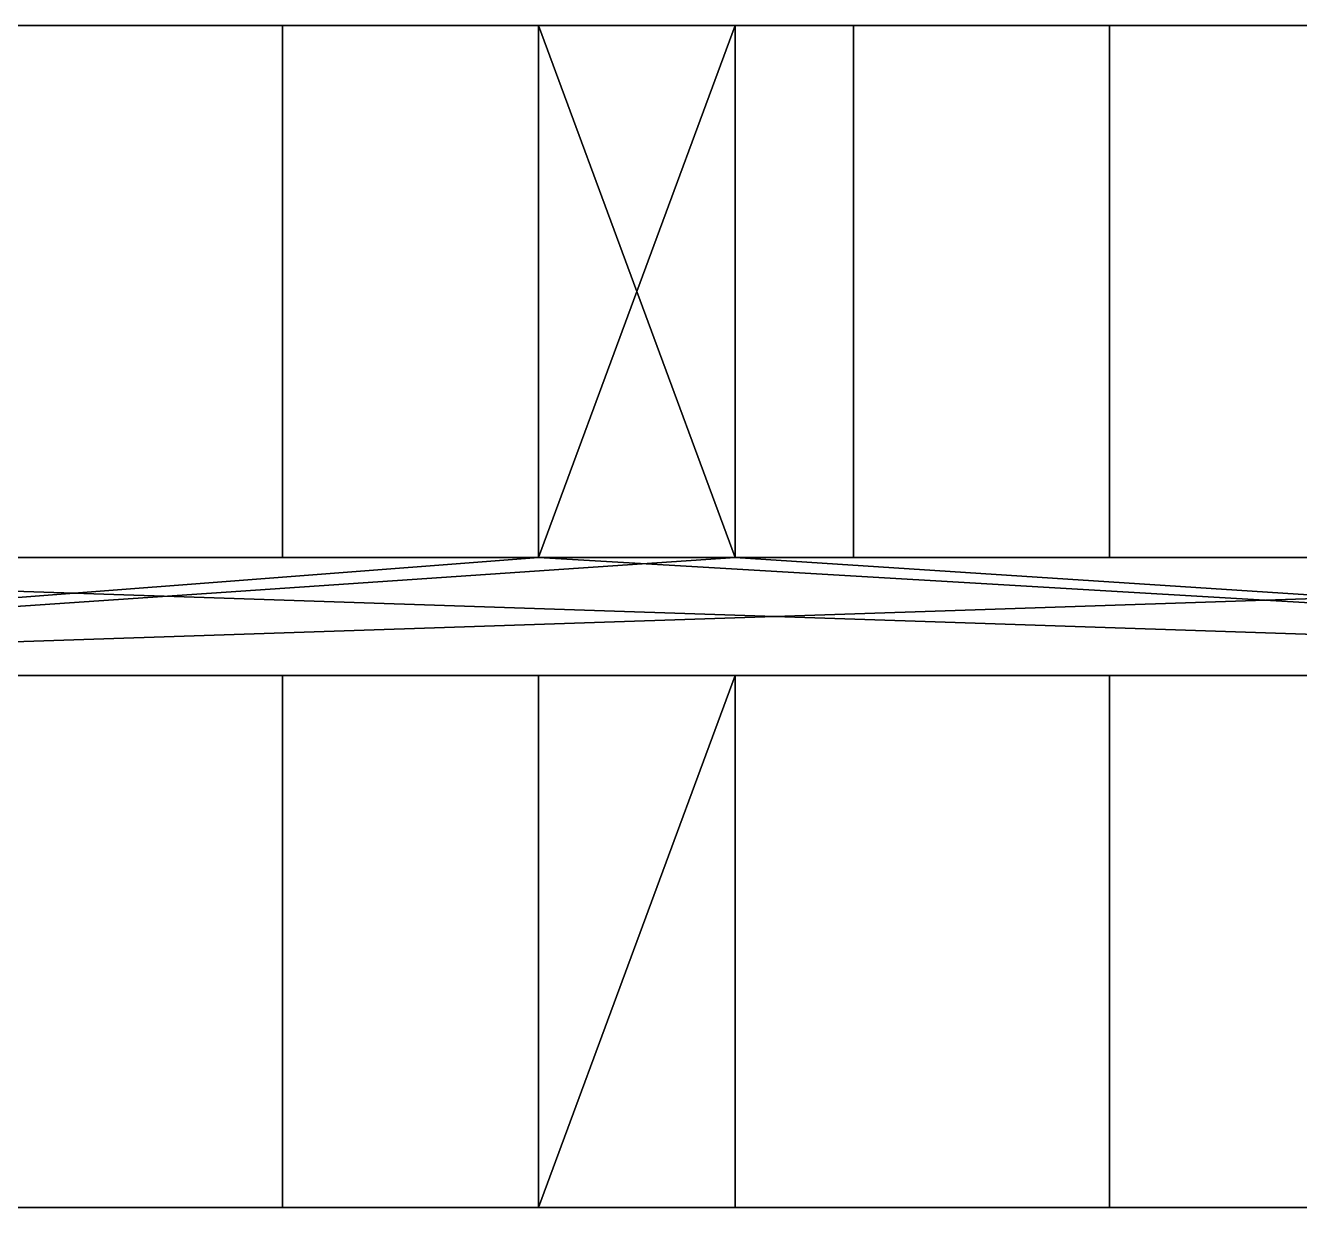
# Model space of a CAD drawing. Header units: metres. Extents: x -23.1 to 54.9, y -1.1 to 18.3.
# Drawn here: x 15.88 to 35.6, y 0.05 to 18.34 of the extents above; entities that cross this region are included whole.
import ezdxf

# ---------------------------------------------------------------- set-up
doc = ezdxf.new("R2010")
doc.units = ezdxf.units.M

msp = doc.modelspace()

# ---------------------------------------------------------------- linework, layer by layer
at = {"layer": 'CORRIDORFLR1', "color": 43}
for points in [[(23.8231, 18.3374, 3.3528), (23.8231, 18.3374), (23.8231, 10.1078), (23.8231, 10.1078, 3.3528)], [(26.8711, 18.3374, 3.3528), (26.8711, 18.3374), (23.8231, 18.3374), (23.8231, 18.3374, 3.3528)], [(26.8711, 10.1078, 3.3528), (26.8711, 10.1078), (26.8711, 18.3374), (26.8711, 18.3374, 3.3528)], [(19.8607, 10.1078, 3.3528), (19.8607, 10.1078), (4.0111, 10.1078), (4.0111, 10.1078, 3.3528)], [(23.8231, 10.1078, 3.3528), (23.8231, 10.1078), (19.8607, 10.1078), (19.8607, 10.1078, 3.3528)], [(28.6999, 10.1078, 3.3528), (28.6999, 10.1078), (26.8711, 10.1078), (26.8711, 10.1078, 3.3528)], [(40.5871, 10.1078, 3.3528), (40.5871, 10.1078), (28.6999, 10.1078), (28.6999, 10.1078, 3.3528)], [(0.0487, 8.279, 3.3528), (0.0487, 8.279), (19.8607, 8.279), (19.8607, 8.279, 3.3528)], [(19.8607, 8.279, 3.3528), (19.8607, 8.279), (23.8231, 8.279), (23.8231, 8.279, 3.3528)], [(23.8231, 8.279, 3.3528), (23.8231, 8.279), (23.8231, 0.0488), (23.8231, 0.0488, 3.3528)], [(26.8711, 0.0488, 3.3528), (26.8711, 0.0488), (26.8711, 8.279), (26.8711, 8.279, 3.3528)], [(26.8711, 8.279, 3.3528), (26.8711, 8.279), (36.6247, 8.279), (36.6247, 8.279, 3.3528)], [(23.8231, 0.0488, 3.3528), (23.8231, 0.0488), (26.8711, 0.0488), (26.8711, 0.0488, 3.3528)]]:
    msp.add_3dface(points, dxfattribs=at)
at = {"layer": 'CORRIDORFLR1', "color": 8}
for points in [[(23.8231, 10.1078), (23.8231, 18.3374), (26.8711, 18.3374)], [(23.8231, 10.1078), (26.8711, 18.3374), (26.8711, 10.1078)], [(54.9133, 8.279), (0.0487, 8.279), (0.0487, 10.1078)], [(54.9133, 8.279), (0.0487, 10.1078), (23.8231, 10.1078)], [(26.8711, 10.1078), (54.9133, 8.279), (23.8231, 10.1078)], [(26.8711, 10.1078), (54.9133, 10.1078), (54.9133, 8.279)], [(54.9133, 8.279), (23.8231, 8.279), (0.0487, 8.279)], [(26.8711, 8.279), (26.8711, 0.0488), (23.8231, 0.0488)], [(26.8711, 8.279), (23.8231, 0.0488), (23.8231, 8.279)], [(54.9133, 8.279), (26.8711, 8.279), (23.8231, 8.279)]]:
    msp.add_3dface(points, dxfattribs=at)
at = {"layer": 'CORRIDORFLR1', "color": 15}
for points in [[(26.8711, 10.1078, 3.3528), (26.8711, 18.3374, 3.3528), (23.8231, 18.3374, 3.3528)], [(26.8711, 10.1078, 3.3528), (23.8231, 18.3374, 3.3528), (23.8231, 10.1078, 3.3528)], [(0.0487, 8.279, 3.3528), (54.9133, 8.279, 3.3528), (54.9133, 10.1078, 3.3528)], [(0.0487, 8.279, 3.3528), (54.9133, 10.1078, 3.3528), (26.8711, 10.1078, 3.3528)], [(0.0487, 8.279, 3.3528), (26.8711, 10.1078, 3.3528), (23.8231, 10.1078, 3.3528)], [(0.0487, 8.279, 3.3528), (23.8231, 10.1078, 3.3528), (0.0487, 10.1078, 3.3528)], [(23.8231, 0.0488, 3.3528), (26.8711, 0.0488, 3.3528), (26.8711, 8.279, 3.3528), (23.8231, 8.279, 3.3528)]]:
    msp.add_3dface(points, dxfattribs=at)
at = {"layer": 'CORRIDORFLR1', "color": 143}
msp.add_3dface([(24.777, 0.0488, 2.5508), (24.777, 0.0488, 0.1924), (25.917, 0.0488, 0.1924), (25.917, 0.0488, 2.5508)], dxfattribs=at)
at = {"layer": 'CORRIDORFLR2', "color": 43}
for points in [[(23.8231, 18.3374, 6.096), (23.8231, 18.3374, 3.3528), (23.8231, 10.1078, 3.3528), (23.8231, 10.1078, 6.096)], [(26.8711, 18.3374, 6.096), (26.8711, 18.3374, 3.3528), (23.8231, 18.3374, 3.3528), (23.8231, 18.3374, 6.096)], [(26.8711, 10.1078, 6.096), (26.8711, 10.1078, 3.3528), (26.8711, 18.3374, 3.3528), (26.8711, 18.3374, 6.096)], [(23.8231, 10.1078, 6.096), (23.8231, 10.1078, 3.3528), (7.9735, 10.1078, 3.3528), (7.9735, 10.1078, 6.096)], [(28.6999, 10.1078, 6.096), (28.6999, 10.1078, 3.3528), (26.8711, 10.1078, 3.3528), (26.8711, 10.1078, 6.096)], [(32.6623, 10.1078, 6.096), (32.6623, 10.1078, 3.3528), (28.6999, 10.1078, 3.3528), (28.6999, 10.1078, 6.096)], [(48.5119, 10.1078, 6.096), (48.5119, 10.1078, 3.3528), (32.6623, 10.1078, 3.3528), (32.6623, 10.1078, 6.096)], [(4.0111, 8.279, 6.096), (4.0111, 8.279, 3.3528), (19.8607, 8.279, 3.3528), (19.8607, 8.279, 6.096)], [(19.8607, 8.279, 6.096), (19.8607, 8.279, 3.3528), (32.6623, 8.279, 3.3528), (32.6623, 8.279, 6.096)], [(32.6623, 8.279, 6.096), (32.6623, 8.279, 3.3528), (48.5119, 8.279, 3.3528), (48.5119, 8.279, 6.096)]]:
    msp.add_3dface(points, dxfattribs=at)
at = {"layer": 'CORRIDORFLR2', "color": 8}
for points in [[(23.8231, 10.1078, 3.3528), (23.8231, 18.3374, 3.3528), (26.8711, 18.3374, 3.3528)], [(23.8231, 10.1078, 3.3528), (26.8711, 18.3374, 3.3528), (26.8711, 10.1078, 3.3528)], [(54.9133, 8.279, 3.3528), (0.0487, 8.279, 3.3528), (0.0487, 10.1078, 3.3528)], [(54.9133, 8.279, 3.3528), (0.0487, 10.1078, 3.3528), (23.8231, 10.1078, 3.3528)], [(26.8711, 10.1078, 3.3528), (54.9133, 8.279, 3.3528), (23.8231, 10.1078, 3.3528)], [(26.8711, 10.1078, 3.3528), (54.9133, 10.1078, 3.3528), (54.9133, 8.279, 3.3528)]]:
    msp.add_3dface(points, dxfattribs=at)
at = {"layer": 'CORRIDORFLR2', "color": 15}
for points in [[(26.8711, 10.1078, 6.096), (26.8711, 18.3374, 6.096), (23.8231, 18.3374, 6.096)], [(26.8711, 10.1078, 6.096), (23.8231, 18.3374, 6.096), (23.8231, 10.1078, 6.096)], [(0.0487, 8.279, 6.096), (54.9133, 8.279, 6.096), (54.9133, 10.1078, 6.096)], [(0.0487, 8.279, 6.096), (54.9133, 10.1078, 6.096), (26.8711, 10.1078, 6.096)], [(0.0487, 8.279, 6.096), (26.8711, 10.1078, 6.096), (23.8231, 10.1078, 6.096)], [(0.0487, 8.279, 6.096), (23.8231, 10.1078, 6.096), (0.0487, 10.1078, 6.096)]]:
    msp.add_3dface(points, dxfattribs=at)
at = {"layer": 'CORRIDORFLR3', "color": 43}
for points in [[(23.8231, 18.3374, 8.8392), (23.8231, 18.3374, 6.096), (23.8231, 10.1078, 6.096), (23.8231, 10.1078, 8.8392)], [(26.8711, 18.3374, 8.8392), (26.8711, 18.3374, 6.096), (23.8231, 18.3374, 6.096), (23.8231, 18.3374, 8.8392)], [(26.8711, 10.1078, 8.8392), (26.8711, 10.1078, 6.096), (26.8711, 18.3374, 6.096), (26.8711, 18.3374, 8.8392)], [(23.8231, 10.1078, 8.8392), (23.8231, 10.1078, 6.096), (7.9735, 10.1078, 6.096), (7.9735, 10.1078, 8.8392)], [(28.6999, 10.1078, 8.8392), (28.6999, 10.1078, 6.096), (26.8711, 10.1078, 6.096), (26.8711, 10.1078, 8.8392)], [(32.6623, 10.1078, 8.8392), (32.6623, 10.1078, 6.096), (28.6999, 10.1078, 6.096), (28.6999, 10.1078, 8.8392)], [(48.5119, 10.1078, 8.8392), (48.5119, 10.1078, 6.096), (32.6623, 10.1078, 6.096), (32.6623, 10.1078, 8.8392)], [(4.0111, 8.279, 8.8392), (4.0111, 8.279, 6.096), (19.8607, 8.279, 6.096), (19.8607, 8.279, 8.8392)], [(19.8607, 8.279, 8.8392), (19.8607, 8.279, 6.096), (32.6623, 8.279, 6.096), (32.6623, 8.279, 8.8392)], [(32.6623, 8.279, 8.8392), (32.6623, 8.279, 6.096), (48.5119, 8.279, 6.096), (48.5119, 8.279, 8.8392)]]:
    msp.add_3dface(points, dxfattribs=at)
at = {"layer": 'CORRIDORFLR3', "color": 8}
for points in [[(23.8231, 10.1078, 6.096), (23.8231, 18.3374, 6.096), (26.8711, 18.3374, 6.096)], [(23.8231, 10.1078, 6.096), (26.8711, 18.3374, 6.096), (26.8711, 10.1078, 6.096)], [(54.9133, 8.279, 6.096), (0.0487, 8.279, 6.096), (0.0487, 10.1078, 6.096)], [(54.9133, 8.279, 6.096), (0.0487, 10.1078, 6.096), (23.8231, 10.1078, 6.096)], [(26.8711, 10.1078, 6.096), (54.9133, 8.279, 6.096), (23.8231, 10.1078, 6.096)], [(26.8711, 10.1078, 6.096), (54.9133, 10.1078, 6.096), (54.9133, 8.279, 6.096)]]:
    msp.add_3dface(points, dxfattribs=at)
at = {"layer": 'CORRIDORFLR3', "color": 15}
for points in [[(26.8711, 10.1078, 8.8392), (26.8711, 18.3374, 8.8392), (23.8231, 18.3374, 8.8392)], [(26.8711, 10.1078, 8.8392), (23.8231, 18.3374, 8.8392), (23.8231, 10.1078, 8.8392)], [(0.0487, 8.279, 8.8392), (54.9133, 8.279, 8.8392), (54.9133, 10.1078, 8.8392)], [(0.0487, 8.279, 8.8392), (54.9133, 10.1078, 8.8392), (26.8711, 10.1078, 8.8392)], [(0.0487, 8.279, 8.8392), (26.8711, 10.1078, 8.8392), (23.8231, 10.1078, 8.8392)], [(0.0487, 8.279, 8.8392), (23.8231, 10.1078, 8.8392), (0.0487, 10.1078, 8.8392)]]:
    msp.add_3dface(points, dxfattribs=at)
at = {"layer": 'CORRIDORFLR4', "color": 43}
for points in [[(23.8231, 18.3374, 11.5824), (23.8231, 18.3374, 8.8392), (23.8231, 10.1078, 8.8392), (23.8231, 10.1078, 11.5824)], [(26.8711, 18.3374, 11.5824), (26.8711, 18.3374, 8.8392), (23.8231, 18.3374, 8.8392), (23.8231, 18.3374, 11.5824)], [(26.8711, 10.1078, 11.5824), (26.8711, 10.1078, 8.8392), (26.8711, 18.3374, 8.8392), (26.8711, 18.3374, 11.5824)], [(23.8231, 10.1078, 11.5824), (23.8231, 10.1078, 8.8392), (7.9735, 10.1078, 8.8392), (7.9735, 10.1078, 11.5824)], [(28.6999, 10.1078, 11.5824), (28.6999, 10.1078, 8.8392), (26.8711, 10.1078, 8.8392), (26.8711, 10.1078, 11.5824)], [(32.6623, 10.1078, 11.5824), (32.6623, 10.1078, 8.8392), (28.6999, 10.1078, 8.8392), (28.6999, 10.1078, 11.5824)], [(48.5119, 10.1078, 11.5824), (48.5119, 10.1078, 8.8392), (32.6623, 10.1078, 8.8392), (32.6623, 10.1078, 11.5824)], [(4.0111, 8.279, 11.5824), (4.0111, 8.279, 8.8392), (19.8607, 8.279, 8.8392), (19.8607, 8.279, 11.5824)], [(19.8607, 8.279, 11.5824), (19.8607, 8.279, 8.8392), (32.6623, 8.279, 8.8392), (32.6623, 8.279, 11.5824)], [(32.6623, 8.279, 11.5824), (32.6623, 8.279, 8.8392), (48.5119, 8.279, 8.8392), (48.5119, 8.279, 11.5824)]]:
    msp.add_3dface(points, dxfattribs=at)
at = {"layer": 'CORRIDORFLR4', "color": 8}
for points in [[(23.8231, 10.1078, 8.8392), (23.8231, 18.3374, 8.8392), (26.8711, 18.3374, 8.8392)], [(23.8231, 10.1078, 8.8392), (26.8711, 18.3374, 8.8392), (26.8711, 10.1078, 8.8392)], [(54.9133, 8.279, 8.8392), (0.0487, 8.279, 8.8392), (0.0487, 10.1078, 8.8392)], [(54.9133, 8.279, 8.8392), (0.0487, 10.1078, 8.8392), (23.8231, 10.1078, 8.8392)], [(26.8711, 10.1078, 8.8392), (54.9133, 8.279, 8.8392), (23.8231, 10.1078, 8.8392)], [(26.8711, 10.1078, 8.8392), (54.9133, 10.1078, 8.8392), (54.9133, 8.279, 8.8392)]]:
    msp.add_3dface(points, dxfattribs=at)
at = {"layer": 'CORRIDORFLR4', "color": 15}
for points in [[(26.8711, 10.1078, 11.5824), (26.8711, 18.3374, 11.5824), (23.8231, 18.3374, 11.5824)], [(26.8711, 10.1078, 11.5824), (23.8231, 18.3374, 11.5824), (23.8231, 10.1078, 11.5824)], [(0.0487, 8.279, 11.5824), (54.9133, 8.279, 11.5824), (54.9133, 10.1078, 11.5824)], [(0.0487, 8.279, 11.5824), (54.9133, 10.1078, 11.5824), (26.8711, 10.1078, 11.5824)], [(0.0487, 8.279, 11.5824), (26.8711, 10.1078, 11.5824), (23.8231, 10.1078, 11.5824)], [(0.0487, 8.279, 11.5824), (23.8231, 10.1078, 11.5824), (0.0487, 10.1078, 11.5824)]]:
    msp.add_3dface(points, dxfattribs=at)
at = {"layer": 'ELEVATORCOREFLR1', "color": 43}
for points in [[(26.8711, 18.3374, 3.3528), (26.8711, 18.3374), (26.8711, 10.1078), (26.8711, 10.1078, 3.3528)], [(28.6999, 18.3374, 3.3528), (28.6999, 18.3374), (26.8711, 18.3374), (26.8711, 18.3374, 3.3528)], [(28.6999, 10.1078, 3.3528), (28.6999, 10.1078), (28.6999, 18.3374), (28.6999, 18.3374, 3.3528)], [(26.8711, 10.1078, 3.3528), (26.8711, 10.1078), (28.6999, 10.1078), (28.6999, 10.1078, 3.3528)]]:
    msp.add_3dface(points, dxfattribs=at)
at = {"layer": 'ELEVATORCOREFLR1', "color": 8}
msp.add_3dface([(28.6999, 10.1078), (26.8711, 10.1078), (26.8711, 18.3374), (28.6999, 18.3374)], dxfattribs=at)
at = {"layer": 'ELEVATORCOREFLR1', "color": 15}
msp.add_3dface([(26.8711, 10.1078, 3.3528), (28.6999, 10.1078, 3.3528), (28.6999, 18.3374, 3.3528), (26.8711, 18.3374, 3.3528)], dxfattribs=at)
at = {"layer": 'ELEVATORCOREFLR2', "color": 43}
for points in [[(26.8711, 18.3374, 6.096), (26.8711, 18.3374, 3.3528), (26.8711, 10.1078, 3.3528), (26.8711, 10.1078, 6.096)], [(28.6999, 18.3374, 6.096), (28.6999, 18.3374, 3.3528), (26.8711, 18.3374, 3.3528), (26.8711, 18.3374, 6.096)], [(28.6999, 10.1078, 6.096), (28.6999, 10.1078, 3.3528), (28.6999, 18.3374, 3.3528), (28.6999, 18.3374, 6.096)], [(26.8711, 10.1078, 6.096), (26.8711, 10.1078, 3.3528), (28.6999, 10.1078, 3.3528), (28.6999, 10.1078, 6.096)]]:
    msp.add_3dface(points, dxfattribs=at)
at = {"layer": 'ELEVATORCOREFLR2', "color": 8}
msp.add_3dface([(28.6999, 10.1078, 3.3528), (26.8711, 10.1078, 3.3528), (26.8711, 18.3374, 3.3528), (28.6999, 18.3374, 3.3528)], dxfattribs=at)
at = {"layer": 'ELEVATORCOREFLR2', "color": 15}
msp.add_3dface([(26.8711, 10.1078, 6.096), (28.6999, 10.1078, 6.096), (28.6999, 18.3374, 6.096), (26.8711, 18.3374, 6.096)], dxfattribs=at)
at = {"layer": 'ELEVATORCOREFLR3', "color": 43}
for points in [[(26.8711, 18.3374, 8.8392), (26.8711, 18.3374, 6.096), (26.8711, 10.1078, 6.096), (26.8711, 10.1078, 8.8392)], [(28.6999, 18.3374, 8.8392), (28.6999, 18.3374, 6.096), (26.8711, 18.3374, 6.096), (26.8711, 18.3374, 8.8392)], [(28.6999, 10.1078, 8.8392), (28.6999, 10.1078, 6.096), (28.6999, 18.3374, 6.096), (28.6999, 18.3374, 8.8392)], [(26.8711, 10.1078, 8.8392), (26.8711, 10.1078, 6.096), (28.6999, 10.1078, 6.096), (28.6999, 10.1078, 8.8392)]]:
    msp.add_3dface(points, dxfattribs=at)
at = {"layer": 'ELEVATORCOREFLR3', "color": 8}
msp.add_3dface([(28.6999, 10.1078, 6.096), (26.8711, 10.1078, 6.096), (26.8711, 18.3374, 6.096), (28.6999, 18.3374, 6.096)], dxfattribs=at)
at = {"layer": 'ELEVATORCOREFLR3', "color": 15}
msp.add_3dface([(26.8711, 10.1078, 8.8392), (28.6999, 10.1078, 8.8392), (28.6999, 18.3374, 8.8392), (26.8711, 18.3374, 8.8392)], dxfattribs=at)
at = {"layer": 'ELEVATORCOREFLR4', "color": 43}
for points in [[(26.8711, 18.3374, 11.5824), (26.8711, 18.3374, 8.8392), (26.8711, 10.1078, 8.8392), (26.8711, 10.1078, 11.5824)], [(28.6999, 18.3374, 11.5824), (28.6999, 18.3374, 8.8392), (26.8711, 18.3374, 8.8392), (26.8711, 18.3374, 11.5824)], [(28.6999, 10.1078, 11.5824), (28.6999, 10.1078, 8.8392), (28.6999, 18.3374, 8.8392), (28.6999, 18.3374, 11.5824)], [(26.8711, 10.1078, 11.5824), (26.8711, 10.1078, 8.8392), (28.6999, 10.1078, 8.8392), (28.6999, 10.1078, 11.5824)]]:
    msp.add_3dface(points, dxfattribs=at)
at = {"layer": 'ELEVATORCOREFLR4', "color": 8}
msp.add_3dface([(28.6999, 10.1078, 8.8392), (26.8711, 10.1078, 8.8392), (26.8711, 18.3374, 8.8392), (28.6999, 18.3374, 8.8392)], dxfattribs=at)
at = {"layer": 'ELEVATORCOREFLR4', "color": 15}
msp.add_3dface([(26.8711, 10.1078, 11.5824), (28.6999, 10.1078, 11.5824), (28.6999, 18.3374, 11.5824), (26.8711, 18.3374, 11.5824)], dxfattribs=at)
at = {"layer": 'EXERCISECENTERFLR1', "color": 43}
for points in [[(19.8607, 18.3374, 3.3528), (19.8607, 18.3374), (19.8607, 10.1078), (19.8607, 10.1078, 3.3528)], [(23.8231, 18.3374, 3.3528), (23.8231, 18.3374), (19.8607, 18.3374), (19.8607, 18.3374, 3.3528)], [(23.8231, 10.1078, 3.3528), (23.8231, 10.1078), (23.8231, 18.3374), (23.8231, 18.3374, 3.3528)], [(19.8607, 10.1078, 3.3528), (19.8607, 10.1078), (23.8231, 10.1078), (23.8231, 10.1078, 3.3528)]]:
    msp.add_3dface(points, dxfattribs=at)
at = {"layer": 'EXERCISECENTERFLR1', "color": 8}
msp.add_3dface([(23.8231, 10.1078), (19.8607, 10.1078), (19.8607, 18.3374), (23.8231, 18.3374)], dxfattribs=at)
at = {"layer": 'EXERCISECENTERFLR1', "color": 15}
msp.add_3dface([(19.8607, 10.1078, 3.3528), (23.8231, 10.1078, 3.3528), (23.8231, 18.3374, 3.3528), (19.8607, 18.3374, 3.3528)], dxfattribs=at)
at = {"layer": 'EXERCISECENTERFLR1', "color": 143}
msp.add_3dface([(22.412, 18.3374, 2.3984), (22.412, 18.3374, 0.9544), (21.272, 18.3374, 0.9544), (21.272, 18.3374, 2.3984)], dxfattribs=at)
at = {"layer": 'FRONTLOUNGEFLR1', "color": 43}
for points in [[(19.8607, 8.279, 3.3528), (19.8607, 8.279), (0.0487, 8.279), (0.0487, 8.279, 3.3528)], [(19.8607, 0.0488, 3.3528), (19.8607, 0.0488), (19.8607, 8.279), (19.8607, 8.279, 3.3528)], [(0.0487, 0.0488, 3.3528), (0.0487, 0.0488), (19.8607, 0.0488), (19.8607, 0.0488, 3.3528)]]:
    msp.add_3dface(points, dxfattribs=at)
at = {"layer": 'FRONTLOUNGEFLR1', "color": 8}
msp.add_3dface([(19.8607, 0.0488), (0.0487, 0.0488), (0.0487, 8.279), (19.8607, 8.279)], dxfattribs=at)
at = {"layer": 'FRONTLOUNGEFLR1', "color": 15}
msp.add_3dface([(4.0111, 0.0488, 3.3528), (19.8607, 0.0488, 3.3528), (19.8607, 8.279, 3.3528), (4.0111, 8.279, 3.3528)], dxfattribs=at)
at = {"layer": 'FRONTLOUNGEFLR1', "color": 143}
msp.add_3dface([(16.853, 0.0488, 2.3984), (16.853, 0.0488, 0.9544), (18.906, 0.0488, 0.9544), (18.906, 0.0488, 2.3984)], dxfattribs=at)
at = {"layer": 'FRONTOFFICEFLR1', "color": 43}
for points in [[(19.8607, 18.3374, 3.3528), (19.8607, 18.3374), (4.0111, 18.3374), (4.0111, 18.3374, 3.3528)], [(19.8607, 10.1078, 3.3528), (19.8607, 10.1078), (19.8607, 18.3374), (19.8607, 18.3374, 3.3528)], [(4.0111, 10.1078, 3.3528), (4.0111, 10.1078), (19.8607, 10.1078), (19.8607, 10.1078, 3.3528)]]:
    msp.add_3dface(points, dxfattribs=at)
at = {"layer": 'FRONTOFFICEFLR1', "color": 8}
msp.add_3dface([(19.8607, 10.1078), (4.0111, 10.1078), (4.0111, 18.3374), (19.8607, 18.3374)], dxfattribs=at)
at = {"layer": 'FRONTOFFICEFLR1', "color": 15}
msp.add_3dface([(7.9735, 10.1078, 3.3528), (19.8607, 10.1078, 3.3528), (19.8607, 18.3374, 3.3528), (7.9735, 18.3374, 3.3528)], dxfattribs=at)
at = {"layer": 'FRONTOFFICEFLR1', "color": 143}
msp.add_3dface([(18.449, 18.3374, 2.3984), (18.449, 18.3374, 0.9544), (17.31, 18.3374, 0.9544), (17.31, 18.3374, 2.3984)], dxfattribs=at)
at = {"layer": 'GUESTROOM202_205', "color": 43}
for points in [[(19.8607, 8.279, 6.096), (19.8607, 8.279, 3.3528), (4.0111, 8.279, 3.3528), (4.0111, 8.279, 6.096)], [(19.8607, 0.0488, 6.096), (19.8607, 0.0488, 3.3528), (19.8607, 8.279, 3.3528), (19.8607, 8.279, 6.096)], [(4.0111, 0.0488, 6.096), (4.0111, 0.0488, 3.3528), (19.8607, 0.0488, 3.3528), (19.8607, 0.0488, 6.096)]]:
    msp.add_3dface(points, dxfattribs=at)
at = {"layer": 'GUESTROOM202_205', "color": 8}
msp.add_3dface([(19.8607, 0.0488, 3.3528), (4.0111, 0.0488, 3.3528), (4.0111, 8.279, 3.3528), (19.8607, 8.279, 3.3528)], dxfattribs=at)
at = {"layer": 'GUESTROOM202_205', "color": 15}
msp.add_3dface([(4.0111, 0.0488, 6.096), (19.8607, 0.0488, 6.096), (19.8607, 8.279, 6.096), (4.0111, 8.279, 6.096)], dxfattribs=at)
at = {"layer": 'GUESTROOM202_205', "color": 143}
msp.add_3dface([(17.31, 0.0488, 5.4464), (17.31, 0.0488, 4.0024), (18.449, 0.0488, 4.0024), (18.449, 0.0488, 5.4464)], dxfattribs=at)
at = {"layer": 'GUESTROOM206_208', "color": 43}
for points in [[(32.6623, 8.279, 6.096), (32.6623, 8.279, 3.3528), (19.8607, 8.279, 3.3528), (19.8607, 8.279, 6.096)], [(19.8607, 8.279, 6.096), (19.8607, 8.279, 3.3528), (19.8607, 0.0488, 3.3528), (19.8607, 0.0488, 6.096)], [(32.6623, 0.0488, 6.096), (32.6623, 0.0488, 3.3528), (32.6623, 8.279, 3.3528), (32.6623, 8.279, 6.096)], [(19.8607, 0.0488, 6.096), (19.8607, 0.0488, 3.3528), (32.6623, 0.0488, 3.3528), (32.6623, 0.0488, 6.096)]]:
    msp.add_3dface(points, dxfattribs=at)
at = {"layer": 'GUESTROOM206_208', "color": 8}
for points in [[(23.8231, 0.0488, 3.3528), (19.8607, 0.0488, 3.3528), (19.8607, 8.279, 3.3528), (23.8231, 8.279, 3.3528)], [(26.8711, 0.0488, 3.3528), (23.8231, 0.0488, 3.3528), (23.8231, 8.279, 3.3528), (26.8711, 8.279, 3.3528)], [(32.6623, 0.0488, 3.3528), (26.8711, 0.0488, 3.3528), (26.8711, 8.279, 3.3528), (32.6623, 8.279, 3.3528)]]:
    msp.add_3dface(points, dxfattribs=at)
at = {"layer": 'GUESTROOM206_208', "color": 15}
msp.add_3dface([(19.8607, 0.0488, 6.096), (32.6623, 0.0488, 6.096), (32.6623, 8.279, 6.096), (19.8607, 8.279, 6.096)], dxfattribs=at)
at = {"layer": 'GUESTROOM206_208', "color": 143}
for points in [[(21.272, 0.0488, 5.4464), (21.272, 0.0488, 4.0024), (22.412, 0.0488, 4.0024), (22.412, 0.0488, 5.4464)], [(25.082, 0.0488, 5.4464), (25.082, 0.0488, 4.0024), (27.441, 0.0488, 4.0024), (27.441, 0.0488, 5.4464)], [(30.111, 0.0488, 5.4464), (30.111, 0.0488, 4.0024), (31.251, 0.0488, 4.0024), (31.251, 0.0488, 5.4464)]]:
    msp.add_3dface(points, dxfattribs=at)
at = {"layer": 'GUESTROOM209_212', "color": 43}
for points in [[(48.5119, 8.279, 6.096), (48.5119, 8.279, 3.3528), (32.6623, 8.279, 3.3528), (32.6623, 8.279, 6.096)], [(32.6623, 8.279, 6.096), (32.6623, 8.279, 3.3528), (32.6623, 0.0488, 3.3528), (32.6623, 0.0488, 6.096)], [(32.6623, 0.0488, 6.096), (32.6623, 0.0488, 3.3528), (48.5119, 0.0488, 3.3528), (48.5119, 0.0488, 6.096)]]:
    msp.add_3dface(points, dxfattribs=at)
at = {"layer": 'GUESTROOM209_212', "color": 8}
msp.add_3dface([(36.6247, 0.0488, 3.3528), (32.6623, 0.0488, 3.3528), (32.6623, 8.279, 3.3528), (36.6247, 8.279, 3.3528)], dxfattribs=at)
at = {"layer": 'GUESTROOM209_212', "color": 15}
msp.add_3dface([(32.6623, 0.0488, 6.096), (48.5119, 0.0488, 6.096), (48.5119, 8.279, 6.096), (32.6623, 8.279, 6.096)], dxfattribs=at)
at = {"layer": 'GUESTROOM209_212', "color": 143}
msp.add_3dface([(34.074, 0.0488, 5.4464), (34.074, 0.0488, 4.0024), (35.213, 0.0488, 4.0024), (35.213, 0.0488, 5.4464)], dxfattribs=at)
at = {"layer": 'GUESTROOM215_218', "color": 43}
for points in [[(32.6623, 18.3374, 6.096), (32.6623, 18.3374, 3.3528), (32.6623, 10.1078, 3.3528), (32.6623, 10.1078, 6.096)], [(48.5119, 18.3374, 6.096), (48.5119, 18.3374, 3.3528), (32.6623, 18.3374, 3.3528), (32.6623, 18.3374, 6.096)], [(32.6623, 10.1078, 6.096), (32.6623, 10.1078, 3.3528), (48.5119, 10.1078, 3.3528), (48.5119, 10.1078, 6.096)]]:
    msp.add_3dface(points, dxfattribs=at)
at = {"layer": 'GUESTROOM215_218', "color": 8}
msp.add_3dface([(40.5871, 10.1078, 3.3528), (32.6623, 10.1078, 3.3528), (32.6623, 18.3374, 3.3528), (40.5871, 18.3374, 3.3528)], dxfattribs=at)
at = {"layer": 'GUESTROOM215_218', "color": 15}
msp.add_3dface([(32.6623, 10.1078, 6.096), (48.5119, 10.1078, 6.096), (48.5119, 18.3374, 6.096), (32.6623, 18.3374, 6.096)], dxfattribs=at)
at = {"layer": 'GUESTROOM215_218', "color": 143}
msp.add_3dface([(35.213, 18.3374, 5.4464), (35.213, 18.3374, 4.0024), (34.074, 18.3374, 4.0024), (34.074, 18.3374, 5.4464)], dxfattribs=at)
at = {"layer": 'GUESTROOM219', "color": 43}
for points in [[(28.6999, 18.3374, 6.096), (28.6999, 18.3374, 3.3528), (28.6999, 10.1078, 3.3528), (28.6999, 10.1078, 6.096)], [(32.6623, 18.3374, 6.096), (32.6623, 18.3374, 3.3528), (28.6999, 18.3374, 3.3528), (28.6999, 18.3374, 6.096)], [(32.6623, 10.1078, 6.096), (32.6623, 10.1078, 3.3528), (32.6623, 18.3374, 3.3528), (32.6623, 18.3374, 6.096)], [(28.6999, 10.1078, 6.096), (28.6999, 10.1078, 3.3528), (32.6623, 10.1078, 3.3528), (32.6623, 10.1078, 6.096)]]:
    msp.add_3dface(points, dxfattribs=at)
at = {"layer": 'GUESTROOM219', "color": 8}
msp.add_3dface([(32.6623, 10.1078, 3.3528), (28.6999, 10.1078, 3.3528), (28.6999, 18.3374, 3.3528), (32.6623, 18.3374, 3.3528)], dxfattribs=at)
at = {"layer": 'GUESTROOM219', "color": 15}
msp.add_3dface([(28.6999, 10.1078, 6.096), (32.6623, 10.1078, 6.096), (32.6623, 18.3374, 6.096), (28.6999, 18.3374, 6.096)], dxfattribs=at)
at = {"layer": 'GUESTROOM219', "color": 143}
msp.add_3dface([(31.251, 18.3374, 5.4464), (31.251, 18.3374, 4.0024), (30.111, 18.3374, 4.0024), (30.111, 18.3374, 5.4464)], dxfattribs=at)
at = {"layer": 'GUESTROOM220_223', "color": 43}
for points in [[(23.8231, 18.3374, 6.096), (23.8231, 18.3374, 3.3528), (7.9735, 18.3374, 3.3528), (7.9735, 18.3374, 6.096)], [(23.8231, 10.1078, 6.096), (23.8231, 10.1078, 3.3528), (23.8231, 18.3374, 3.3528), (23.8231, 18.3374, 6.096)], [(7.9735, 10.1078, 6.096), (7.9735, 10.1078, 3.3528), (23.8231, 10.1078, 3.3528), (23.8231, 10.1078, 6.096)]]:
    msp.add_3dface(points, dxfattribs=at)
at = {"layer": 'GUESTROOM220_223', "color": 8}
for points in [[(19.8607, 10.1078, 3.3528), (7.9735, 10.1078, 3.3528), (7.9735, 18.3374, 3.3528), (19.8607, 18.3374, 3.3528)], [(23.8231, 10.1078, 3.3528), (19.8607, 10.1078, 3.3528), (19.8607, 18.3374, 3.3528), (23.8231, 18.3374, 3.3528)]]:
    msp.add_3dface(points, dxfattribs=at)
at = {"layer": 'GUESTROOM220_223', "color": 15}
msp.add_3dface([(7.9735, 10.1078, 6.096), (23.8231, 10.1078, 6.096), (23.8231, 18.3374, 6.096), (7.9735, 18.3374, 6.096)], dxfattribs=at)
at = {"layer": 'GUESTROOM220_223', "color": 143}
for points in [[(18.449, 18.3374, 5.4464), (18.449, 18.3374, 4.0024), (17.31, 18.3374, 4.0024), (17.31, 18.3374, 5.4464)], [(22.412, 18.3374, 5.4464), (22.412, 18.3374, 4.0024), (21.272, 18.3374, 4.0024), (21.272, 18.3374, 5.4464)]]:
    msp.add_3dface(points, dxfattribs=at)
at = {"layer": 'GUESTROOM302_305', "color": 43}
for points in [[(19.8607, 8.279, 8.8392), (19.8607, 8.279, 6.096), (4.0111, 8.279, 6.096), (4.0111, 8.279, 8.8392)], [(19.8607, 0.0488, 8.8392), (19.8607, 0.0488, 6.096), (19.8607, 8.279, 6.096), (19.8607, 8.279, 8.8392)], [(4.0111, 0.0488, 8.8392), (4.0111, 0.0488, 6.096), (19.8607, 0.0488, 6.096), (19.8607, 0.0488, 8.8392)]]:
    msp.add_3dface(points, dxfattribs=at)
at = {"layer": 'GUESTROOM302_305', "color": 8}
msp.add_3dface([(19.8607, 0.0488, 6.096), (4.0111, 0.0488, 6.096), (4.0111, 8.279, 6.096), (19.8607, 8.279, 6.096)], dxfattribs=at)
at = {"layer": 'GUESTROOM302_305', "color": 15}
msp.add_3dface([(4.0111, 0.0488, 8.8392), (19.8607, 0.0488, 8.8392), (19.8607, 8.279, 8.8392), (4.0111, 8.279, 8.8392)], dxfattribs=at)
at = {"layer": 'GUESTROOM302_305', "color": 143}
msp.add_3dface([(17.31, 0.0488, 8.1896), (17.31, 0.0488, 6.7456), (18.449, 0.0488, 6.7456), (18.449, 0.0488, 8.1896)], dxfattribs=at)
at = {"layer": 'GUESTROOM306_308', "color": 43}
for points in [[(32.6623, 8.279, 8.8392), (32.6623, 8.279, 6.096), (19.8607, 8.279, 6.096), (19.8607, 8.279, 8.8392)], [(19.8607, 8.279, 8.8392), (19.8607, 8.279, 6.096), (19.8607, 0.0488, 6.096), (19.8607, 0.0488, 8.8392)], [(32.6623, 0.0488, 8.8392), (32.6623, 0.0488, 6.096), (32.6623, 8.279, 6.096), (32.6623, 8.279, 8.8392)], [(19.8607, 0.0488, 8.8392), (19.8607, 0.0488, 6.096), (32.6623, 0.0488, 6.096), (32.6623, 0.0488, 8.8392)]]:
    msp.add_3dface(points, dxfattribs=at)
at = {"layer": 'GUESTROOM306_308', "color": 8}
msp.add_3dface([(32.6623, 0.0488, 6.096), (19.8607, 0.0488, 6.096), (19.8607, 8.279, 6.096), (32.6623, 8.279, 6.096)], dxfattribs=at)
at = {"layer": 'GUESTROOM306_308', "color": 15}
msp.add_3dface([(19.8607, 0.0488, 8.8392), (32.6623, 0.0488, 8.8392), (32.6623, 8.279, 8.8392), (19.8607, 8.279, 8.8392)], dxfattribs=at)
at = {"layer": 'GUESTROOM306_308', "color": 143}
for points in [[(21.272, 0.0488, 8.1896), (21.272, 0.0488, 6.7456), (22.412, 0.0488, 6.7456), (22.412, 0.0488, 8.1896)], [(25.082, 0.0488, 8.1896), (25.082, 0.0488, 6.7456), (27.441, 0.0488, 6.7456), (27.441, 0.0488, 8.1896)], [(30.111, 0.0488, 8.1896), (30.111, 0.0488, 6.7456), (31.251, 0.0488, 6.7456), (31.251, 0.0488, 8.1896)]]:
    msp.add_3dface(points, dxfattribs=at)
at = {"layer": 'GUESTROOM309_312', "color": 43}
for points in [[(48.5119, 8.279, 8.8392), (48.5119, 8.279, 6.096), (32.6623, 8.279, 6.096), (32.6623, 8.279, 8.8392)], [(32.6623, 8.279, 8.8392), (32.6623, 8.279, 6.096), (32.6623, 0.0488, 6.096), (32.6623, 0.0488, 8.8392)], [(32.6623, 0.0488, 8.8392), (32.6623, 0.0488, 6.096), (48.5119, 0.0488, 6.096), (48.5119, 0.0488, 8.8392)]]:
    msp.add_3dface(points, dxfattribs=at)
at = {"layer": 'GUESTROOM309_312', "color": 8}
msp.add_3dface([(48.5119, 0.0488, 6.096), (32.6623, 0.0488, 6.096), (32.6623, 8.279, 6.096), (48.5119, 8.279, 6.096)], dxfattribs=at)
at = {"layer": 'GUESTROOM309_312', "color": 15}
msp.add_3dface([(32.6623, 0.0488, 8.8392), (48.5119, 0.0488, 8.8392), (48.5119, 8.279, 8.8392), (32.6623, 8.279, 8.8392)], dxfattribs=at)
at = {"layer": 'GUESTROOM309_312', "color": 143}
msp.add_3dface([(34.074, 0.0488, 8.1896), (34.074, 0.0488, 6.7456), (35.213, 0.0488, 6.7456), (35.213, 0.0488, 8.1896)], dxfattribs=at)
at = {"layer": 'GUESTROOM315_318', "color": 43}
for points in [[(32.6623, 18.3374, 8.8392), (32.6623, 18.3374, 6.096), (32.6623, 10.1078, 6.096), (32.6623, 10.1078, 8.8392)], [(48.5119, 18.3374, 8.8392), (48.5119, 18.3374, 6.096), (32.6623, 18.3374, 6.096), (32.6623, 18.3374, 8.8392)], [(32.6623, 10.1078, 8.8392), (32.6623, 10.1078, 6.096), (48.5119, 10.1078, 6.096), (48.5119, 10.1078, 8.8392)]]:
    msp.add_3dface(points, dxfattribs=at)
at = {"layer": 'GUESTROOM315_318', "color": 8}
msp.add_3dface([(48.5119, 10.1078, 6.096), (32.6623, 10.1078, 6.096), (32.6623, 18.3374, 6.096), (48.5119, 18.3374, 6.096)], dxfattribs=at)
at = {"layer": 'GUESTROOM315_318', "color": 15}
msp.add_3dface([(32.6623, 10.1078, 8.8392), (48.5119, 10.1078, 8.8392), (48.5119, 18.3374, 8.8392), (32.6623, 18.3374, 8.8392)], dxfattribs=at)
at = {"layer": 'GUESTROOM315_318', "color": 143}
msp.add_3dface([(35.213, 18.3374, 8.1896), (35.213, 18.3374, 6.7456), (34.074, 18.3374, 6.7456), (34.074, 18.3374, 8.1896)], dxfattribs=at)
at = {"layer": 'GUESTROOM319', "color": 43}
for points in [[(28.6999, 18.3374, 8.8392), (28.6999, 18.3374, 6.096), (28.6999, 10.1078, 6.096), (28.6999, 10.1078, 8.8392)], [(32.6623, 18.3374, 8.8392), (32.6623, 18.3374, 6.096), (28.6999, 18.3374, 6.096), (28.6999, 18.3374, 8.8392)], [(32.6623, 10.1078, 8.8392), (32.6623, 10.1078, 6.096), (32.6623, 18.3374, 6.096), (32.6623, 18.3374, 8.8392)], [(28.6999, 10.1078, 8.8392), (28.6999, 10.1078, 6.096), (32.6623, 10.1078, 6.096), (32.6623, 10.1078, 8.8392)]]:
    msp.add_3dface(points, dxfattribs=at)
at = {"layer": 'GUESTROOM319', "color": 8}
msp.add_3dface([(32.6623, 10.1078, 6.096), (28.6999, 10.1078, 6.096), (28.6999, 18.3374, 6.096), (32.6623, 18.3374, 6.096)], dxfattribs=at)
at = {"layer": 'GUESTROOM319', "color": 15}
msp.add_3dface([(28.6999, 10.1078, 8.8392), (32.6623, 10.1078, 8.8392), (32.6623, 18.3374, 8.8392), (28.6999, 18.3374, 8.8392)], dxfattribs=at)
at = {"layer": 'GUESTROOM319', "color": 143}
msp.add_3dface([(31.251, 18.3374, 8.1896), (31.251, 18.3374, 6.7456), (30.111, 18.3374, 6.7456), (30.111, 18.3374, 8.1896)], dxfattribs=at)
at = {"layer": 'GUESTROOM320_323', "color": 43}
for points in [[(23.8231, 18.3374, 8.8392), (23.8231, 18.3374, 6.096), (7.9735, 18.3374, 6.096), (7.9735, 18.3374, 8.8392)], [(23.8231, 10.1078, 8.8392), (23.8231, 10.1078, 6.096), (23.8231, 18.3374, 6.096), (23.8231, 18.3374, 8.8392)], [(7.9735, 10.1078, 8.8392), (7.9735, 10.1078, 6.096), (23.8231, 10.1078, 6.096), (23.8231, 10.1078, 8.8392)]]:
    msp.add_3dface(points, dxfattribs=at)
at = {"layer": 'GUESTROOM320_323', "color": 8}
msp.add_3dface([(23.8231, 10.1078, 6.096), (7.9735, 10.1078, 6.096), (7.9735, 18.3374, 6.096), (23.8231, 18.3374, 6.096)], dxfattribs=at)
at = {"layer": 'GUESTROOM320_323', "color": 15}
msp.add_3dface([(7.9735, 10.1078, 8.8392), (23.8231, 10.1078, 8.8392), (23.8231, 18.3374, 8.8392), (7.9735, 18.3374, 8.8392)], dxfattribs=at)
at = {"layer": 'GUESTROOM320_323', "color": 143}
for points in [[(18.449, 18.3374, 8.1896), (18.449, 18.3374, 6.7456), (17.31, 18.3374, 6.7456), (17.31, 18.3374, 8.1896)], [(22.412, 18.3374, 8.1896), (22.412, 18.3374, 6.7456), (21.272, 18.3374, 6.7456), (21.272, 18.3374, 8.1896)]]:
    msp.add_3dface(points, dxfattribs=at)
at = {"layer": 'GUESTROOM402_405', "color": 43}
for points in [[(19.8607, 8.279, 11.5824), (19.8607, 8.279, 8.8392), (4.0111, 8.279, 8.8392), (4.0111, 8.279, 11.5824)], [(19.8607, 0.0488, 11.5824), (19.8607, 0.0488, 8.8392), (19.8607, 8.279, 8.8392), (19.8607, 8.279, 11.5824)], [(4.0111, 0.0488, 11.5824), (4.0111, 0.0488, 8.8392), (19.8607, 0.0488, 8.8392), (19.8607, 0.0488, 11.5824)]]:
    msp.add_3dface(points, dxfattribs=at)
at = {"layer": 'GUESTROOM402_405', "color": 8}
msp.add_3dface([(19.8607, 0.0488, 8.8392), (4.0111, 0.0488, 8.8392), (4.0111, 8.279, 8.8392), (19.8607, 8.279, 8.8392)], dxfattribs=at)
at = {"layer": 'GUESTROOM402_405', "color": 15}
msp.add_3dface([(4.0111, 0.0488, 11.5824), (19.8607, 0.0488, 11.5824), (19.8607, 8.279, 11.5824), (4.0111, 8.279, 11.5824)], dxfattribs=at)
at = {"layer": 'GUESTROOM402_405', "color": 143}
msp.add_3dface([(17.31, 0.0488, 10.9328), (17.31, 0.0488, 9.4888), (18.449, 0.0488, 9.4888), (18.449, 0.0488, 10.9328)], dxfattribs=at)
at = {"layer": 'GUESTROOM406_408', "color": 43}
for points in [[(32.6623, 8.279, 11.5824), (32.6623, 8.279, 8.8392), (19.8607, 8.279, 8.8392), (19.8607, 8.279, 11.5824)], [(19.8607, 8.279, 11.5824), (19.8607, 8.279, 8.8392), (19.8607, 0.0488, 8.8392), (19.8607, 0.0488, 11.5824)], [(32.6623, 0.0488, 11.5824), (32.6623, 0.0488, 8.8392), (32.6623, 8.279, 8.8392), (32.6623, 8.279, 11.5824)], [(19.8607, 0.0488, 11.5824), (19.8607, 0.0488, 8.8392), (32.6623, 0.0488, 8.8392), (32.6623, 0.0488, 11.5824)]]:
    msp.add_3dface(points, dxfattribs=at)
at = {"layer": 'GUESTROOM406_408', "color": 8}
msp.add_3dface([(32.6623, 0.0488, 8.8392), (19.8607, 0.0488, 8.8392), (19.8607, 8.279, 8.8392), (32.6623, 8.279, 8.8392)], dxfattribs=at)
at = {"layer": 'GUESTROOM406_408', "color": 15}
msp.add_3dface([(19.8607, 0.0488, 11.5824), (32.6623, 0.0488, 11.5824), (32.6623, 8.279, 11.5824), (19.8607, 8.279, 11.5824)], dxfattribs=at)
at = {"layer": 'GUESTROOM406_408', "color": 143}
for points in [[(21.272, 0.0488, 10.9328), (21.272, 0.0488, 9.4888), (22.412, 0.0488, 9.4888), (22.412, 0.0488, 10.9328)], [(25.082, 0.0488, 10.9328), (25.082, 0.0488, 9.4888), (27.441, 0.0488, 9.4888), (27.441, 0.0488, 10.9328)], [(30.111, 0.0488, 10.9328), (30.111, 0.0488, 9.4888), (31.251, 0.0488, 9.4888), (31.251, 0.0488, 10.9328)]]:
    msp.add_3dface(points, dxfattribs=at)
at = {"layer": 'GUESTROOM409_412', "color": 43}
for points in [[(48.5119, 8.279, 11.5824), (48.5119, 8.279, 8.8392), (32.6623, 8.279, 8.8392), (32.6623, 8.279, 11.5824)], [(32.6623, 8.279, 11.5824), (32.6623, 8.279, 8.8392), (32.6623, 0.0488, 8.8392), (32.6623, 0.0488, 11.5824)], [(32.6623, 0.0488, 11.5824), (32.6623, 0.0488, 8.8392), (48.5119, 0.0488, 8.8392), (48.5119, 0.0488, 11.5824)]]:
    msp.add_3dface(points, dxfattribs=at)
at = {"layer": 'GUESTROOM409_412', "color": 8}
msp.add_3dface([(48.5119, 0.0488, 8.8392), (32.6623, 0.0488, 8.8392), (32.6623, 8.279, 8.8392), (48.5119, 8.279, 8.8392)], dxfattribs=at)
at = {"layer": 'GUESTROOM409_412', "color": 15}
msp.add_3dface([(32.6623, 0.0488, 11.5824), (48.5119, 0.0488, 11.5824), (48.5119, 8.279, 11.5824), (32.6623, 8.279, 11.5824)], dxfattribs=at)
at = {"layer": 'GUESTROOM409_412', "color": 143}
msp.add_3dface([(34.074, 0.0488, 10.9328), (34.074, 0.0488, 9.4888), (35.213, 0.0488, 9.4888), (35.213, 0.0488, 10.9328)], dxfattribs=at)
at = {"layer": 'GUESTROOM415_418', "color": 43}
for points in [[(32.6623, 18.3374, 11.5824), (32.6623, 18.3374, 8.8392), (32.6623, 10.1078, 8.8392), (32.6623, 10.1078, 11.5824)], [(48.5119, 18.3374, 11.5824), (48.5119, 18.3374, 8.8392), (32.6623, 18.3374, 8.8392), (32.6623, 18.3374, 11.5824)], [(32.6623, 10.1078, 11.5824), (32.6623, 10.1078, 8.8392), (48.5119, 10.1078, 8.8392), (48.5119, 10.1078, 11.5824)]]:
    msp.add_3dface(points, dxfattribs=at)
at = {"layer": 'GUESTROOM415_418', "color": 8}
msp.add_3dface([(48.5119, 10.1078, 8.8392), (32.6623, 10.1078, 8.8392), (32.6623, 18.3374, 8.8392), (48.5119, 18.3374, 8.8392)], dxfattribs=at)
at = {"layer": 'GUESTROOM415_418', "color": 15}
msp.add_3dface([(32.6623, 10.1078, 11.5824), (48.5119, 10.1078, 11.5824), (48.5119, 18.3374, 11.5824), (32.6623, 18.3374, 11.5824)], dxfattribs=at)
at = {"layer": 'GUESTROOM415_418', "color": 143}
msp.add_3dface([(35.213, 18.3374, 10.9328), (35.213, 18.3374, 9.4888), (34.074, 18.3374, 9.4888), (34.074, 18.3374, 10.9328)], dxfattribs=at)
at = {"layer": 'GUESTROOM419', "color": 43}
for points in [[(28.6999, 18.3374, 11.5824), (28.6999, 18.3374, 8.8392), (28.6999, 10.1078, 8.8392), (28.6999, 10.1078, 11.5824)], [(32.6623, 18.3374, 11.5824), (32.6623, 18.3374, 8.8392), (28.6999, 18.3374, 8.8392), (28.6999, 18.3374, 11.5824)], [(32.6623, 10.1078, 11.5824), (32.6623, 10.1078, 8.8392), (32.6623, 18.3374, 8.8392), (32.6623, 18.3374, 11.5824)], [(28.6999, 10.1078, 11.5824), (28.6999, 10.1078, 8.8392), (32.6623, 10.1078, 8.8392), (32.6623, 10.1078, 11.5824)]]:
    msp.add_3dface(points, dxfattribs=at)
at = {"layer": 'GUESTROOM419', "color": 8}
msp.add_3dface([(32.6623, 10.1078, 8.8392), (28.6999, 10.1078, 8.8392), (28.6999, 18.3374, 8.8392), (32.6623, 18.3374, 8.8392)], dxfattribs=at)
at = {"layer": 'GUESTROOM419', "color": 15}
msp.add_3dface([(28.6999, 10.1078, 11.5824), (32.6623, 10.1078, 11.5824), (32.6623, 18.3374, 11.5824), (28.6999, 18.3374, 11.5824)], dxfattribs=at)
at = {"layer": 'GUESTROOM419', "color": 143}
msp.add_3dface([(31.251, 18.3374, 10.9328), (31.251, 18.3374, 9.4888), (30.111, 18.3374, 9.4888), (30.111, 18.3374, 10.9328)], dxfattribs=at)
at = {"layer": 'GUESTROOM420_423', "color": 43}
for points in [[(23.8231, 18.3374, 11.5824), (23.8231, 18.3374, 8.8392), (7.9735, 18.3374, 8.8392), (7.9735, 18.3374, 11.5824)], [(23.8231, 10.1078, 11.5824), (23.8231, 10.1078, 8.8392), (23.8231, 18.3374, 8.8392), (23.8231, 18.3374, 11.5824)], [(7.9735, 10.1078, 11.5824), (7.9735, 10.1078, 8.8392), (23.8231, 10.1078, 8.8392), (23.8231, 10.1078, 11.5824)]]:
    msp.add_3dface(points, dxfattribs=at)
at = {"layer": 'GUESTROOM420_423', "color": 8}
msp.add_3dface([(23.8231, 10.1078, 8.8392), (7.9735, 10.1078, 8.8392), (7.9735, 18.3374, 8.8392), (23.8231, 18.3374, 8.8392)], dxfattribs=at)
at = {"layer": 'GUESTROOM420_423', "color": 15}
msp.add_3dface([(7.9735, 10.1078, 11.5824), (23.8231, 10.1078, 11.5824), (23.8231, 18.3374, 11.5824), (7.9735, 18.3374, 11.5824)], dxfattribs=at)
at = {"layer": 'GUESTROOM420_423', "color": 143}
for points in [[(18.449, 18.3374, 10.9328), (18.449, 18.3374, 9.4888), (17.31, 18.3374, 9.4888), (17.31, 18.3374, 10.9328)], [(22.412, 18.3374, 10.9328), (22.412, 18.3374, 9.4888), (21.272, 18.3374, 9.4888), (21.272, 18.3374, 10.9328)]]:
    msp.add_3dface(points, dxfattribs=at)
at = {"layer": 'LAUNDRYROOMFLR1', "color": 43}
for points in [[(28.6999, 18.3374, 3.3528), (28.6999, 18.3374), (28.6999, 10.1078), (28.6999, 10.1078, 3.3528)], [(40.5871, 18.3374, 3.3528), (40.5871, 18.3374), (28.6999, 18.3374), (28.6999, 18.3374, 3.3528)], [(28.6999, 10.1078, 3.3528), (28.6999, 10.1078), (40.5871, 10.1078), (40.5871, 10.1078, 3.3528)]]:
    msp.add_3dface(points, dxfattribs=at)
at = {"layer": 'LAUNDRYROOMFLR1', "color": 8}
msp.add_3dface([(40.5871, 10.1078), (28.6999, 10.1078), (28.6999, 18.3374), (40.5871, 18.3374)], dxfattribs=at)
at = {"layer": 'LAUNDRYROOMFLR1', "color": 15}
for points in [[(28.6999, 10.1078, 3.3528), (32.6623, 10.1078, 3.3528), (32.6623, 18.3374, 3.3528), (28.6999, 18.3374, 3.3528)], [(32.6623, 10.1078, 3.3528), (40.5871, 10.1078, 3.3528), (40.5871, 18.3374, 3.3528), (32.6623, 18.3374, 3.3528)]]:
    msp.add_3dface(points, dxfattribs=at)
at = {"layer": 'LAUNDRYROOMFLR1', "color": 143}
for points in [[(31.251, 18.3374, 2.3984), (31.251, 18.3374, 0.9544), (30.111, 18.3374, 0.9544), (30.111, 18.3374, 2.3984)], [(35.213, 18.3374, 2.3984), (35.213, 18.3374, 0.9544), (34.074, 18.3374, 0.9544), (34.074, 18.3374, 2.3984)]]:
    msp.add_3dface(points, dxfattribs=at)
at = {"layer": 'MEETINGROOMFLR1', "color": 43}
for points in [[(26.8711, 8.279, 3.3528), (26.8711, 8.279), (26.8711, 0.0488), (26.8711, 0.0488, 3.3528)], [(36.6247, 8.279, 3.3528), (36.6247, 8.279), (26.8711, 8.279), (26.8711, 8.279, 3.3528)], [(26.8711, 0.0488, 3.3528), (26.8711, 0.0488), (36.6247, 0.0488), (36.6247, 0.0488, 3.3528)]]:
    msp.add_3dface(points, dxfattribs=at)
at = {"layer": 'MEETINGROOMFLR1', "color": 8}
msp.add_3dface([(36.6247, 0.0488), (26.8711, 0.0488), (26.8711, 8.279), (36.6247, 8.279)], dxfattribs=at)
at = {"layer": 'MEETINGROOMFLR1', "color": 15}
for points in [[(26.8711, 0.0488, 3.3528), (32.6623, 0.0488, 3.3528), (32.6623, 8.279, 3.3528), (26.8711, 8.279, 3.3528)], [(32.6623, 0.0488, 3.3528), (36.6247, 0.0488, 3.3528), (36.6247, 8.279, 3.3528), (32.6623, 8.279, 3.3528)]]:
    msp.add_3dface(points, dxfattribs=at)
at = {"layer": 'MEETINGROOMFLR1', "color": 143}
for points in [[(28.283, 0.0488, 2.3984), (28.283, 0.0488, 0.9544), (29.422, 0.0488, 0.9544), (29.422, 0.0488, 2.3984)], [(31.178, 0.0488, 2.3984), (31.178, 0.0488, 0.9544), (32.318, 0.0488, 0.9544), (32.318, 0.0488, 2.3984)], [(34.074, 0.0488, 2.3984), (34.074, 0.0488, 0.9544), (35.213, 0.0488, 0.9544), (35.213, 0.0488, 2.3984)]]:
    msp.add_3dface(points, dxfattribs=at)
at = {"layer": 'RESTROOMFLR1', "color": 43}
for points in [[(23.8231, 8.279, 3.3528), (23.8231, 8.279), (19.8607, 8.279), (19.8607, 8.279, 3.3528)], [(19.8607, 8.279, 3.3528), (19.8607, 8.279), (19.8607, 0.0488), (19.8607, 0.0488, 3.3528)], [(23.8231, 0.0488, 3.3528), (23.8231, 0.0488), (23.8231, 8.279), (23.8231, 8.279, 3.3528)], [(19.8607, 0.0488, 3.3528), (19.8607, 0.0488), (23.8231, 0.0488), (23.8231, 0.0488, 3.3528)]]:
    msp.add_3dface(points, dxfattribs=at)
at = {"layer": 'RESTROOMFLR1', "color": 8}
msp.add_3dface([(23.8231, 0.0488), (19.8607, 0.0488), (19.8607, 8.279), (23.8231, 8.279)], dxfattribs=at)
at = {"layer": 'RESTROOMFLR1', "color": 15}
msp.add_3dface([(19.8607, 0.0488, 3.3528), (23.8231, 0.0488, 3.3528), (23.8231, 8.279, 3.3528), (19.8607, 8.279, 3.3528)], dxfattribs=at)

doc.saveas('drawing.dxf')
